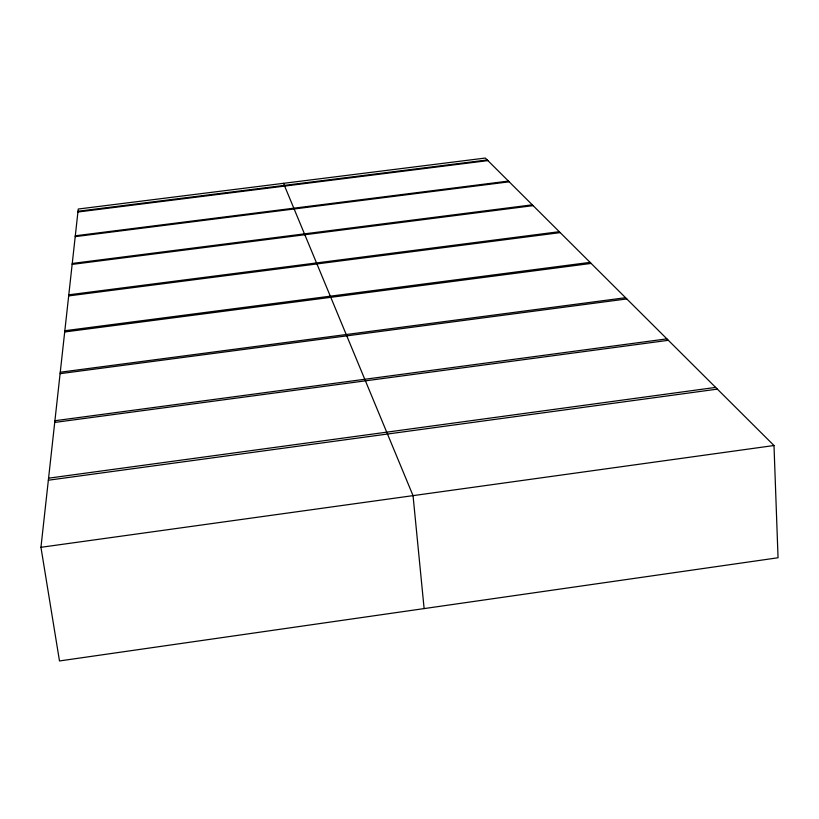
<?xml version="1.0" encoding="UTF-8"?>
<svg xmlns="http://www.w3.org/2000/svg" width="819" height="819" viewBox="0 0 819 819"><rect width="100%" height="100%" fill="white"/><g stroke="black" fill="none" stroke-linecap="round" stroke-linejoin="round"><path stroke-width="1.23" d="M40.95 547.307L78.255 209.029L485.319 158.047L773.996 445.516L778.05 557.759L59.49 660.953L40.95 547.307L773.996 445.516M48.577 478.183L715.642 387.407M48.352 480.21L717.362 389.117M54.904 420.731L666.891 338.861M54.719 422.43L668.345 340.305M60.258 372.225L625.562 297.707M60.094 373.669L626.801 298.935M64.834 330.733L590.079 262.367M64.691 331.971L591.144 263.431M68.796 294.82L559.275 231.695M68.673 295.905L560.206 232.616M72.246 263.452L532.299 204.822M72.144 264.404L533.118 205.641M78.01 211.251L487.244 159.961M77.928 212.008L487.899 160.606M75.297 235.8L508.456 181.081M75.205 236.64L509.183 181.808M283.497 183.323L413.042 495.638L424.119 608.589"/></g></svg>
